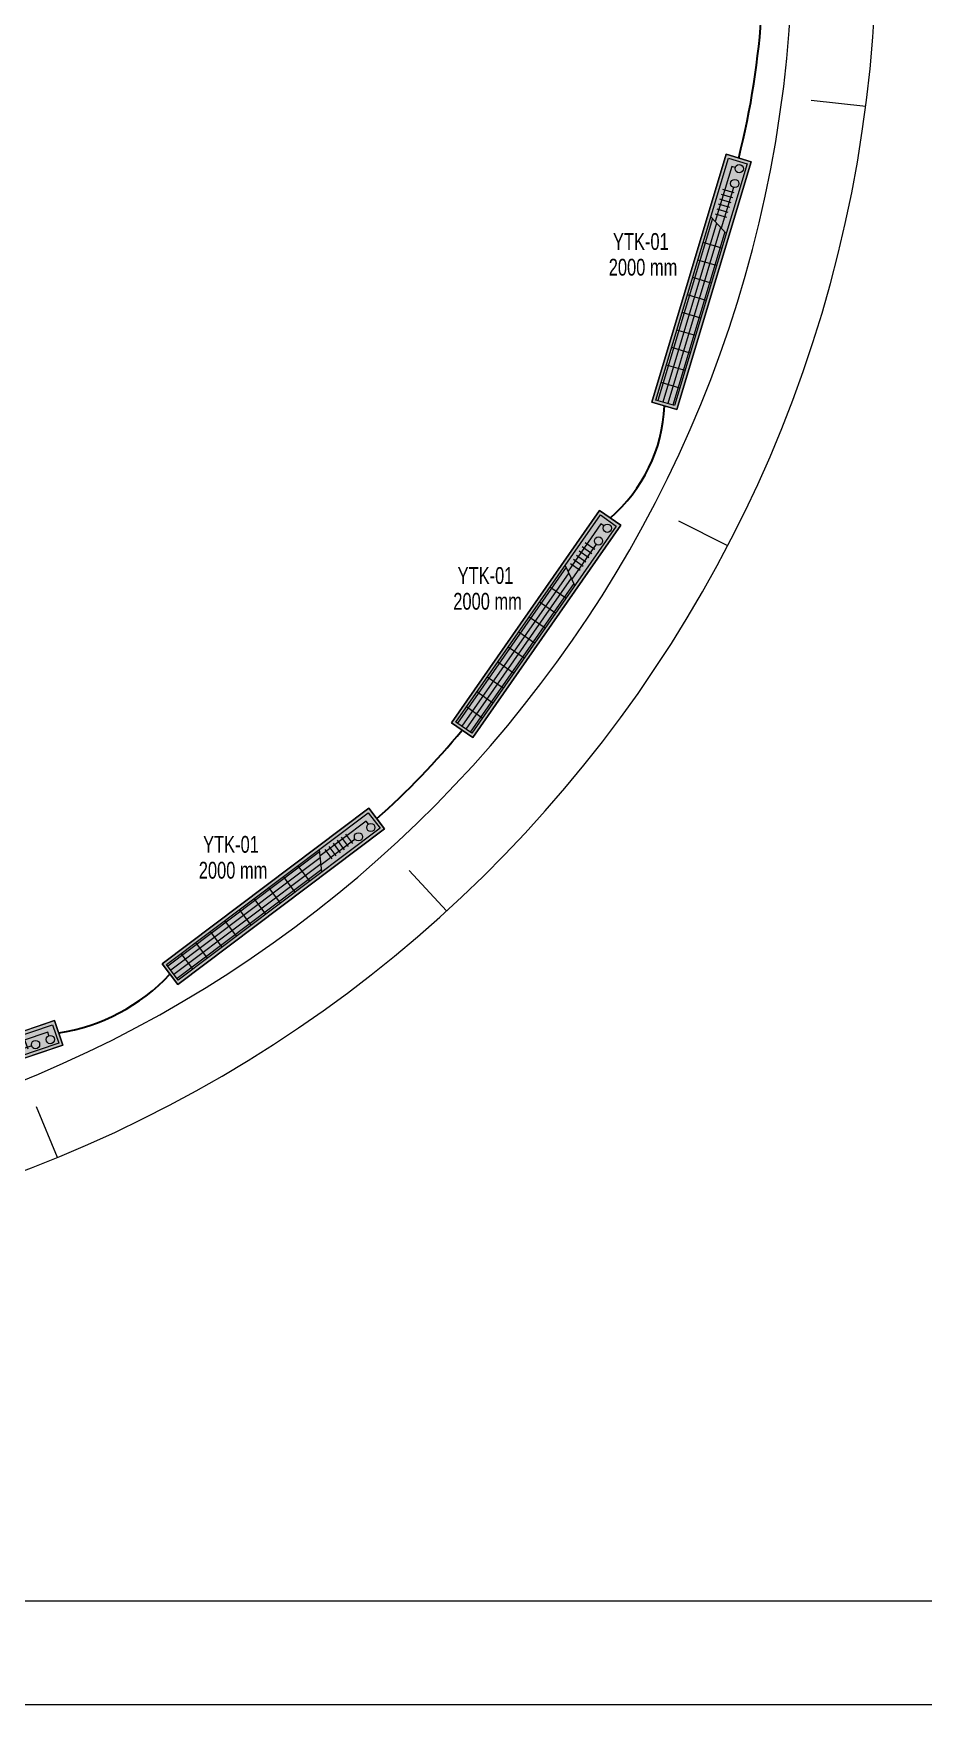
# Model space of a CAD drawing. Extents: x -9058 to 11890, y 0 to 4205.
# Drawn here: x 3335 to 4022, y 0 to 1292 of the extents above; entities that cross this region are included whole.
import ezdxf
from ezdxf.enums import TextEntityAlignment as Align

# ---------------------------------------------------------------- set-up
doc = ezdxf.new("R2010")
doc.units = 0
doc.header["$MEASUREMENT"] = 0
doc.layers.get('0').update_dxf_attribs({"color": 9, "lineweight": 9})
for name, color, linetype, lineweight in [('03S', 255, 'Continuous', 9), ('40A', 9, 'Continuous', 9), ('E-KABLO', 7, 'Continuous', 30), ('M-TEFRIS2-015', 129, 'Continuous', 9), ('T-KONVEKTOR', 220, 'Continuous', 9), ('T-KONVEKTOR-TEXT', 241, 'Continuous', 9)]:
    doc.layers.add(name, color=color, linetype=linetype, lineweight=lineweight)
doc.styles.add('LUCIDASANS', font='arial.ttf', dxfattribs={"width": 0.8})

# ---------------------------------------------------------------- blocks, each defined once
blk = doc.blocks.new('A$C38B13A8F')
at = {"layer": '03S'}
h = blk.add_hatch(color=256, dxfattribs=at)
h.dxf.hatch_style = 1
h.paths.add_polyline_path([(280.6, 0), (280.6, -20), (80.6, -20), (80.6, 0)])
for p, q in [((280.6, 0), (80.6, 0)), ((80.6, 0), (80.6, -20)), ((280.6, -20), (280.6, 0)), ((80.6, -20), (280.6, -20))]:
    blk.add_line(p, q)
at = {"color": 252}
for p, q in [((229.9, -4), (83, -4)), ((227.5, -8), (83, -8)), ((225.2, -12), (83, -12)), ((222, -17.5), (230.8, -2.5)), ((257.7, -12.8), (224.8, -12.7)), ((272.8, -6.8), (228.3, -6.8)), ((234.1, -5), (234.1, -14.1)), ((238.1, -5), (238.1, -14.1)), ((242.1, -5), (242.1, -14.1)), ((246, -5), (246, -14.1)), ((250, -5), (250, -14.1)), ((254, -5), (254, -14.1)), ((272.8, -9.6), (272.8, -6.8)), ((222.9, -16), (83, -16))]:
    blk.add_line(p, q, dxfattribs=at)
at = {"color": 252, "linetype": 'Continuous'}
for p, q in [((97.2, -17.5), (97.2, -2.5)), ((111.3, -17.5), (111.3, -2.5)), ((125.4, -17.5), (125.4, -2.5)), ((139.5, -17.5), (139.5, -2.5)), ((153.6, -17.5), (153.6, -2.5)), ((167.8, -17.5), (167.8, -2.5)), ((181.9, -17.5), (181.9, -2.5)), ((196, -17.5), (196, -2.5)), ((210.1, -17.5), (210.1, -2.5))]:
    blk.add_line(p, q, dxfattribs=at)
for points in [[(280.6, 0), (280.6, -20), (80.6, -20), (80.6, 0)], [(278.1, -2.5), (278.1, -17.5), (83, -17.5), (83, -2.5)]]:
    blk.add_lwpolyline(points, close=True)
at = {"color": 252}
for centre in [(260.8, -12.8), (272.8, -12.8)]:
    blk.add_circle(centre, 3.18, dxfattribs=at)

msp = doc.modelspace()

# ---------------------------------------------------------------- linework, layer by layer
at = {"layer": '40A'}
for points in [[(5945, 4205), (0, 4205), (0, 0), (5945, 0)], [(5405.1, 80), (80, 80), (80, 4125), (5405.1, 4125)]]:
    msp.add_lwpolyline(points, close=True, dxfattribs=at)
at = {"layer": 'E-KABLO', "color": 6, "ltscale": 40}
for centre, radius, start, end in [((3263.5, 1350.3), 635.3, 345.8842, 6.9696), ((3701.2, 1008.9), 121.2, 310.7792, 357.5569), ((3210, 1127), 589.6, 311.4073, 320.6469), ((3331.1, 667.2), 149.9, 278.9118, 316.7243)]:
    msp.add_arc(centre, radius, start, end, dxfattribs=at)
at = {"layer": 'M-TEFRIS2-015'}
for points in [[(3935.7, 1240.2), (3977.9, 1235.6)], [(3833.1, 914.9), (3870.5, 896.1)], [(3625.1, 644.7), (3654, 613.5)], [(3337, 462.3), (3353.1, 423)]]:
    msp.add_lwpolyline(points, dxfattribs=at)
for centre, radius, start, end in [((2966.6, 1366.5), 1019.6, 272.1621, 357.0216), ((2966.4, 1366.9), 955, 276.2338, 356.9376)]:
    msp.add_arc(centre, radius, start, end, dxfattribs=at)

# ---------------------------------------------------------------- block references
at = {"layer": 'T-KONVEKTOR'}
for p, rotation in [((3789.5, 929.5), 73.33095414374277), ((3611.6, 692.8), 55.11268665016088), ((3369.8, 524.1), 36.97031645317695), ((3085.3, 438.6), 18.71537557099085)]:
    msp.add_blockref('A$C38B13A8F', p, dxfattribs=dict(at, rotation=rotation))

# ---------------------------------------------------------------- texts
at = {"layer": 'T-KONVEKTOR-TEXT', "ltscale": 0.5, "style": 'LUCIDASANS', "width": 0.7}
for s, p in [('YTK-01', (3804, 1130.9)), ('2000 mm', (3805.7, 1111)), ('YTK-01', (3684, 872.7)), ('2000 mm', (3685.6, 852.8)), ('YTK-01', (3487.4, 664.9)), ('2000 mm', (3489, 644.9))]:
    msp.add_text(s, height=13, dxfattribs=at).set_placement(p, align=Align.MIDDLE)

doc.saveas('drawing.dxf')
